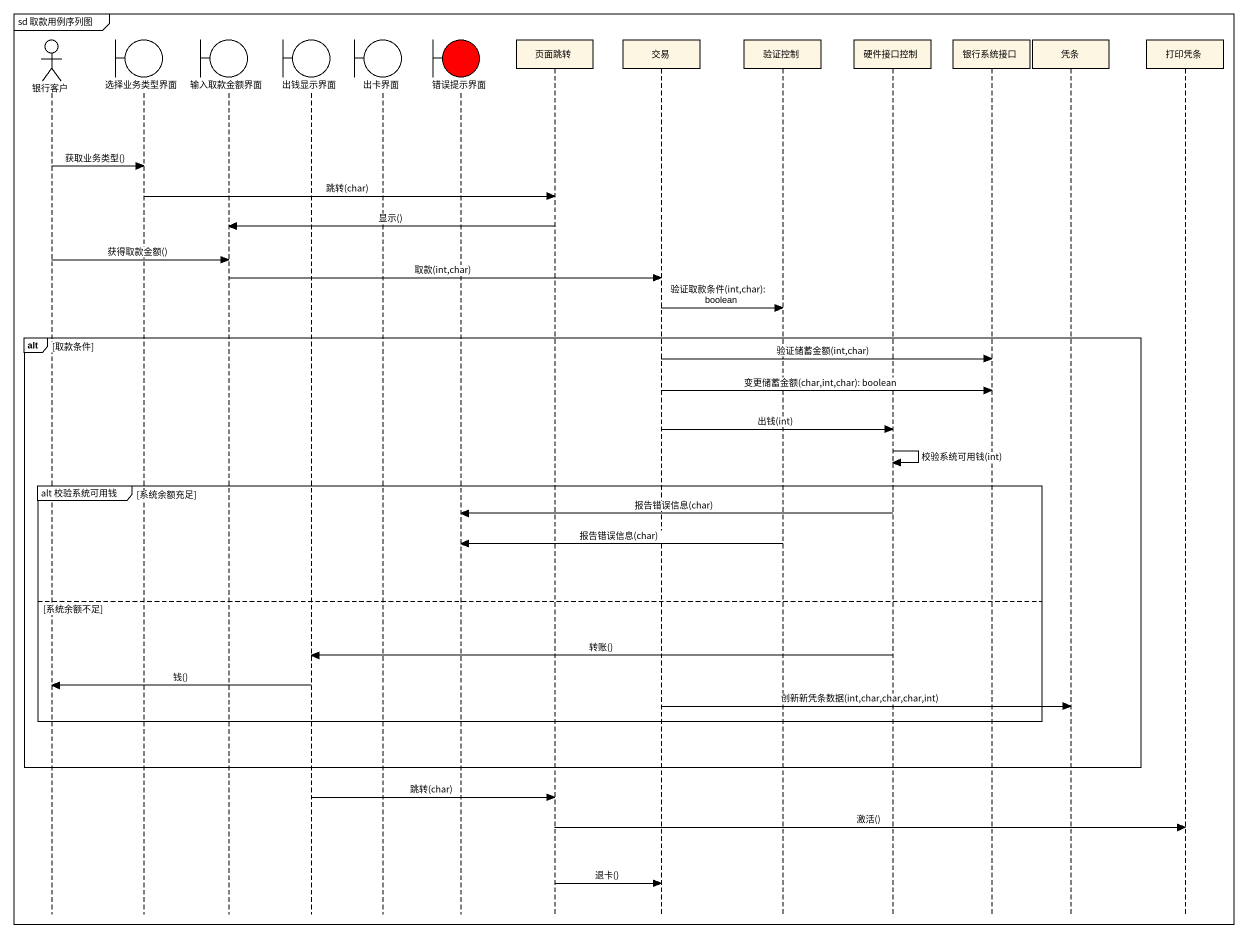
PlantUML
@startuml
mainframe sd 取款用例序列图
hide footbox
actor 银行客户
boundary 选择业务类型界面
boundary 输入取款金额界面
boundary 出钱显示界面
boundary 出卡界面
boundary 错误提示界面 #FF0000
participant 页面跳转
participant 交易
participant 验证控制
participant 硬件接口控制
participant 银行系统接口
participant 凭条
participant 打印凭条

银行客户 -> 选择业务类型界面 : 获取业务类型()
选择业务类型界面 -> 页面跳转 : 跳转(char)
页面跳转 -> 输入取款金额界面 : 显示()
银行客户 -> 输入取款金额界面 : 获得取款金额()
输入取款金额界面 -> 交易 : 取款(int,char)
交易 -> 验证控制 : 验证取款条件(int,char): boolean
alt 取款条件
  交易 -> 银行系统接口 : 验证储蓄金额(int,char)
  交易 -> 银行系统接口 : 变更储蓄金额(char,int,char): boolean
  交易 -> 硬件接口控制 : 出钱(int)
  硬件接口控制 -> 硬件接口控制 : 校验系统可用钱(int)
  group alt 校验系统可用钱 [系统余额充足]
    硬件接口控制 -> 错误提示界面 : 报告错误信息(char)
    验证控制 -> 错误提示界面 : 报告错误信息(char)
  else 系统余额不足
    硬件接口控制 -> 出钱显示界面 : 转账()
    出钱显示界面 -> 银行客户 : 钱()
    交易 -> 凭条 : 创新新凭条数据(int,char,char,char,int)
  end
end
出钱显示界面 -> 页面跳转 : 跳转(char)
页面跳转 -> 打印凭条 : 激活()
页面跳转 -> 交易 : 退卡()
@enduml
